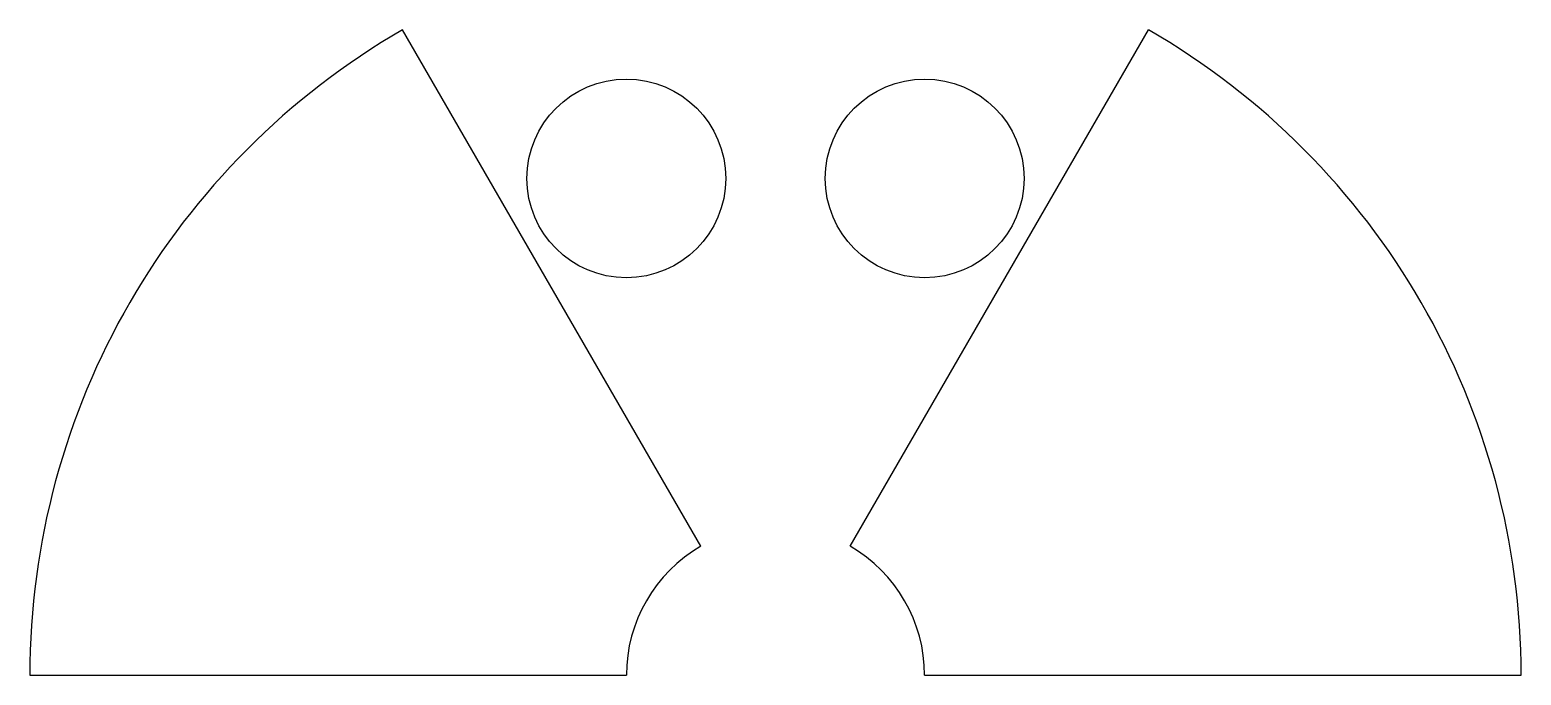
# Model space of a CAD drawing. Header units: millimetres. Extents: x 0 to 150, y 0 to 65.
import ezdxf

# ---------------------------------------------------------------- set-up
doc = ezdxf.new("R2010")
doc.units = ezdxf.units.MM
doc.layers.add('Sketch003', color=7, linetype='CONTINUOUS')

msp = doc.modelspace()

# ---------------------------------------------------------------- linework, layer by layer
at = {"layer": 'Sketch003'}
for p, q in [((67.5, 12.99), (37.5, 64.95)), ((82.5, 12.99), (112.5, 64.95)), ((0, 0), (60, 0)), ((90, 0), (150, 0))]:
    msp.add_line(p, q, dxfattribs=at)
for centre in [(60, 50), (90, 50)]:
    msp.add_circle(centre, 10, dxfattribs=at)
for radius, start, end in [(75, 120, 180), (75, 0, 60), (15, 120, 180), (15, 0, 60)]:
    msp.add_arc((75, 0), radius, start, end, dxfattribs=at)

doc.saveas('drawing.dxf')
